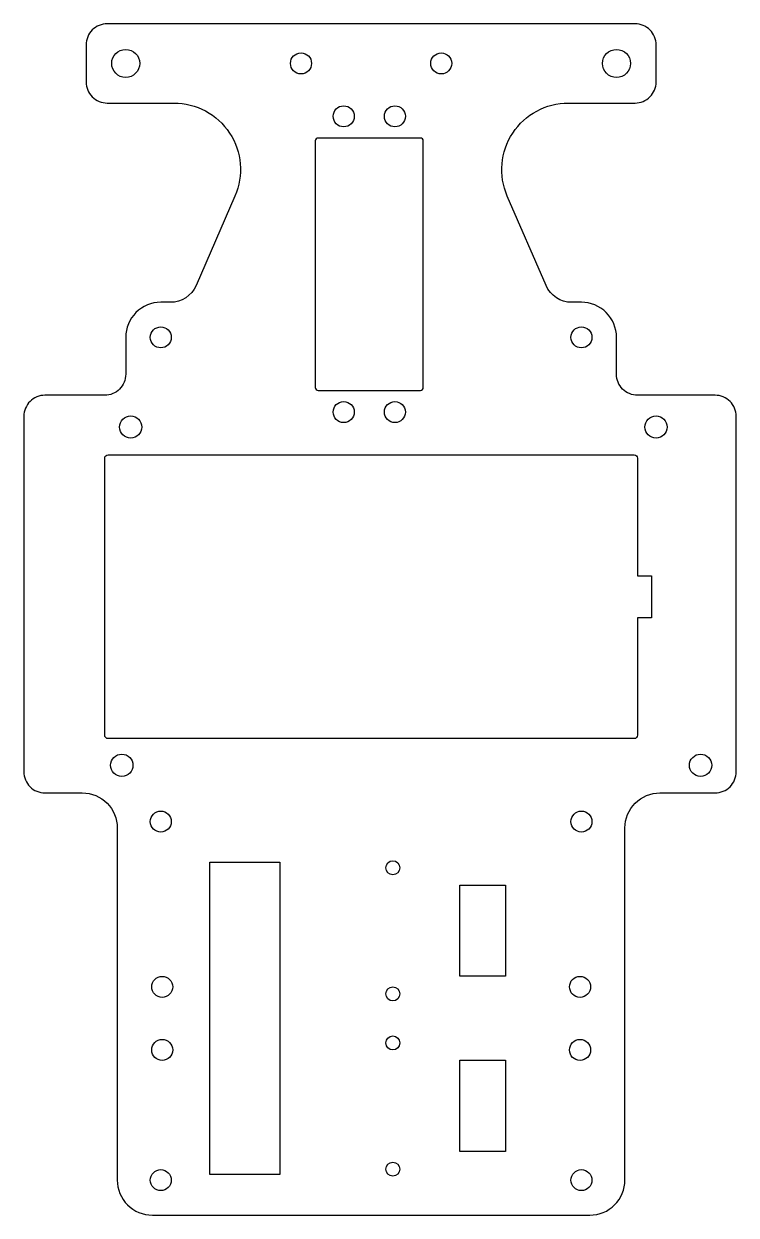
# Model space of a CAD drawing. Header units: millimetres. Extents: x -26 to 76, y -2 to 168.
import ezdxf

# ---------------------------------------------------------------- set-up
doc = ezdxf.new("R2010")
doc.units = ezdxf.units.MM
doc.layers.get('0').update_dxf_attribs({"linetype": 'CONTINUOUS'})

msp = doc.modelspace()

# ---------------------------------------------------------------- linework, layer by layer
for points in [[(72.75, 115.16), (61.68, 115.16, -0.414214), (58.68, 118.16), (58.68, 123.42, 0.414214), (53.68, 128.42), (52.3, 128.42, -0.298721), (48.63, 130.83), (43.1, 143.58, -0.539977), (51.81, 156.86), (61.33, 156.86, 0.414214), (64.33, 159.86), (64.33, 165.16, 0.414214), (61.33, 168.16), (-13.97, 168.16, 0.414214), (-16.97, 165.16), (-16.97, 159.86, 0.414214), (-13.97, 156.86), (-4.46, 156.86, -0.539977), (4.26, 143.58), (-1.28, 130.83, -0.298721), (-4.95, 128.42), (-6.32, 128.42, 0.414214), (-11.32, 123.42), (-11.32, 118.16, -0.414214), (-14.32, 115.16), (-22.85, 115.16, 0.414214), (-25.85, 112.16), (-25.85, 61.42, 0.414214), (-22.85, 58.42), (-17.52, 58.42, -0.414214), (-12.52, 53.42), (-12.52, 3.16, 0.414214), (-7.52, -1.84), (54.88, -1.84, 0.414214), (59.88, 3.16), (59.88, 53.42, -0.414214), (64.88, 58.42), (72.75, 58.42, 0.414214), (75.75, 61.42), (75.75, 112.16, 0.414214)], [(31.12, 151.46, 0.414214), (30.72, 151.86), (16.12, 151.86, 0.414214), (15.72, 151.46), (15.72, 116.26, 0.414214), (16.12, 115.86), (30.72, 115.86, 0.414214), (31.12, 116.26)], [(63.68, 89.41), (63.68, 83.41), (61.68, 83.41), (61.68, 66.66, -0.414214), (61.18, 66.16), (-13.82, 66.16, -0.414214), (-14.32, 66.66), (-14.32, 106.16, -0.414214), (-13.82, 106.66), (61.18, 106.66, -0.414214), (61.68, 106.16), (61.68, 89.41)]]:
    msp.add_lwpolyline(points, format="xyb", close=True)
for points in [[(10.68, 48.54), (10.68, 3.96), (0.68, 3.96), (0.68, 48.54)], [(36.33, 32.26), (36.33, 45.26), (42.83, 45.26), (42.83, 32.26)], [(36.33, 7.26), (36.33, 20.26), (42.83, 20.26), (42.83, 7.26)]]:
    msp.add_lwpolyline(points, close=True)
for centre, radius in [((-11.32, 162.51), 2), ((13.68, 162.51), 1.5), ((33.68, 162.51), 1.5), ((58.68, 162.51), 2), ((19.77, 154.96), 1.5), ((27.07, 154.96), 1.5), ((-6.32, 123.42), 1.5), ((53.68, 123.42), 1.5), ((19.77, 112.76), 1.5), ((27.07, 112.76), 1.5), ((-10.61, 110.62), 1.59), ((64.32, 110.62), 1.59), ((-11.88, 62.36), 1.59), ((70.67, 62.36), 1.59), ((-6.32, 54.32), 1.5), ((53.68, 54.32), 1.5), ((26.78, 47.73), 1), ((-6.12, 30.74), 1.5), ((26.78, 29.73), 1), ((53.48, 30.74), 1.5), ((-6.12, 21.74), 1.5), ((26.78, 22.73), 1), ((53.48, 21.74), 1.5), ((26.78, 4.73), 1), ((-6.32, 3.16), 1.5), ((53.68, 3.16), 1.5)]:
    msp.add_circle(centre, radius)

doc.saveas('drawing.dxf')
